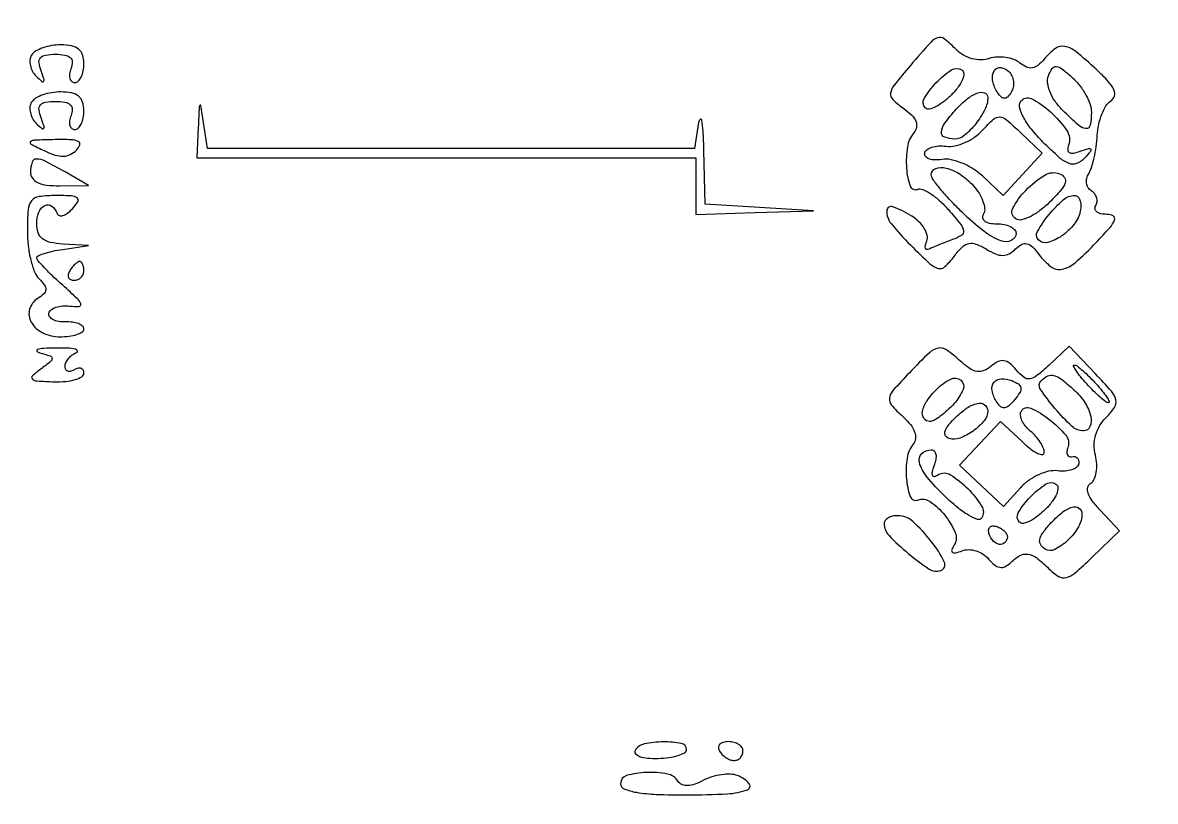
# Model space of a CAD drawing. Extents: x 23 to 255, y 40 to 184.
# Drawn here: x 74.74 to 84.92, y 161.9 to 168.89 of the extents above; entities that cross this region are included whole.
import ezdxf

# ---------------------------------------------------------------- set-up
doc = ezdxf.new("R2010")
doc.units = 0
doc.header["$MEASUREMENT"] = 0

msp = doc.modelspace()

# ---------------------------------------------------------------- linework, layer by layer
for points in [[(207.919475, 175.632891, 0.000007), (191.762556, 175.634099, 0.00002), (173.0434, 175.634494, 0.000013), (151.49745, 175.633531), (95.9364, 175.6296), (95.9364, 167.4234), (95.9364, 159.2172)], [(95.69618, 156.092772, 0.000016), (95.717608, 153.083264, 0.196413)]]:
    msp.add_lwpolyline(points, format="xyb")
for points in [[(82.720359, 168.507239, 0.008526), (82.573672, 168.330252, 0.131459), (82.542147, 168.258426, 0.246202), (82.562044, 168.200458, 0.036604), (82.660942, 168.119796, -0.040011), (82.732314, 168.060771, -0.102887), (82.769642, 168.005591, -0.1487), (82.774617, 167.953094, -0.123194), (82.750302, 167.902228, 0.135334), (82.693044, 167.774707, 0.055312), (82.684909, 167.583321, 0.067874), (82.717502, 167.425428, 0.422172), (82.784909, 167.394289, -0.196197), (82.831291, 167.393302, -0.043566), (82.90253, 167.35477, -0.039009), (82.982769, 167.292384, -0.029069), (83.061171, 167.212145, -0.010223), (83.171881, 167.079433, -0.133997), (83.19709, 167.021177, -0.297561), (83.178242, 166.980768, -0.053499), (83.099662, 166.942903, 0.005987), (83.037896, 166.92007, 0.005741), (82.975821, 166.895452, 0.005696), (82.92157, 166.872487, 0.020549), (82.887819, 166.856061, -0.178417), (82.86809, 166.853263, -0.282578), (82.856127, 166.864702, -0.119202), (82.855579, 166.892504, -0.037223), (82.867671, 166.93273, 0.155335), (82.870612, 166.9832, 0.075261), (82.845152, 167.043377, 0.063405), (82.796677, 167.103675, 0.052243), (82.731564, 167.154486, 0.049482), (82.562866, 167.237933, 0.510783), (82.507913, 167.201616, 0.184571), (82.546119, 167.087362, 0.02442), (82.720572, 166.894982, 0.008329), (82.896063, 166.725241, 0.124454), (82.970122, 166.684354, 0.258378), (83.030977, 166.699821, 0.044615), (83.112931, 166.791943, -0.036947), (83.184474, 166.874886, -0.140245), (83.243732, 166.907762, -0.15038), (83.308929, 166.903147, -0.044615), (83.399591, 166.858413, 0.035506), (83.484869, 166.814389, 0.101742), (83.549859, 166.801027, 0.125779), (83.606534, 166.815513, 0.069515), (83.664239, 166.858413, -0.070245), (83.719165, 166.899124, -0.182843), (83.767132, 166.905683, -0.141351), (83.81582, 166.878663, -0.036769), (83.874772, 166.81005, 0.069965), (83.983475, 166.699285, 0.217878), (84.082916, 166.676417, 0.130992), (84.200547, 166.735213, 0.020703), (84.3885, 166.9158, 0.009755), (84.513782, 167.051781, 0.091578), (84.554648, 167.119598, 0.373582), (84.541555, 167.154876, 0.125746), (84.483935, 167.1696, -0.053182), (84.430801, 167.175268, -0.115313), (84.393905, 167.192734, -0.188031), (84.378876, 167.218543, -0.179175), (84.384887, 167.248354, 0.110145), (84.396756, 167.282539, 0.099917), (84.3936, 167.319834, 0.094986), (84.375858, 167.354506, 0.088941), (84.3462, 167.3811, -0.114777), (84.317742, 167.409373, -0.101559), (84.303088, 167.448578, -0.094721), (84.304574, 167.492754, -0.085726), (84.322112, 167.534996, 0.065685), (84.347399, 167.589645, 0.020609), (84.370713, 167.676938, 0.020196), (84.388957, 167.777546, 0.021055), (84.398713, 167.877911, -0.038698), (84.411723, 167.975783, -0.040471), (84.439574, 168.068972, -0.043924), (84.477022, 168.144728, -0.118128), (84.519095, 168.187084, 0.184868), (84.552936, 168.231451, 0.180063), (84.548978, 168.287664, 0.080556), (84.498224, 168.363899, 0.018815), (84.38922, 168.472823, 0.015397), (84.206498, 168.631993, 0.12363), (84.106382, 168.679103, 0.212544), (84.022571, 168.659916, 0.058608), (83.922334, 168.564457, -0.048257), (83.865837, 168.508384, -0.131873), (83.814945, 168.485476, -0.147914), (83.763187, 168.492399, -0.066611), (83.704535, 168.529146, 0.084775), (83.649742, 168.56078, 0.052251), (83.57743, 168.579246, 0.050596), (83.499715, 168.582707, 0.062767), (83.428574, 168.569618, -0.076985), (83.353678, 168.558018, -0.064588), (83.273904, 168.568366, -0.063401), (83.197999, 168.599091, -0.068642), (83.134457, 168.647228, 0.025746), (83.024598, 168.746322, 0.25759), (82.965841, 168.756906, 0.12939), (82.902557, 168.715141, 0.005247)], [(74.824144, 168.600429, 0.115698), (74.809893, 168.557883, 0.078057), (74.813128, 168.506575, 0.071769), (74.832825, 168.454572, 0.071122), (74.866464, 168.410079, 0.01461), (74.916387, 168.363363, 0.417676), (74.932331, 168.364453, 0.264908), (74.936248, 168.384466, 0.00978), (74.909261, 168.45975, -0.059308), (74.891145, 168.532119, -0.216007), (74.904746, 168.576297, -0.175526), (74.949957, 168.600945, -0.037925), (75.0402, 168.6078, -0.04057), (75.123996, 168.60099, -0.145807), (75.171747, 168.577819, -0.209178), (75.18929, 168.538223, -0.093029), (75.178806, 168.4809, 0.055937), (75.166158, 168.432309, 0.100118), (75.168486, 168.391277, 0.147206), (75.184934, 168.364362, 0.184534), (75.212055, 168.354, 0.196096), (75.243358, 168.366768, 0.086521), (75.269929, 168.403703, 0.06642), (75.287969, 168.458439, 0.046464), (75.294, 168.5232, 0.075243), (75.282101, 168.60182, 0.147038), (75.247037, 168.653921, 0.125037), (75.184419, 168.68322, 0.04725), (75.087493, 168.6924, 0.040791), (75.004278, 168.6856, 0.043258), (74.92495, 168.665383, 0.047414), (74.860478, 168.635756, 0.123551)], [(83.088083, 168.242683, -0.031499), (83.016659, 168.179733, -0.048692), (82.947113, 168.135924, -0.062441), (82.889083, 168.11539, -0.255551), (82.854469, 168.125531, -0.342353), (82.843732, 168.210495, -0.056971), (82.949945, 168.350849, -0.054895), (83.087916, 168.46694, -0.293894), (83.18164, 168.468638, -0.263189), (83.1997, 168.435777, -0.09538), (83.188613, 168.381744, -0.062881), (83.150067, 168.314132, -0.035426)], [(83.626074, 168.267739, -0.051636), (83.592197, 168.223796, -0.224971), (83.562355, 168.21228, -0.198204), (83.531854, 168.227606, -0.040088), (83.495207, 168.277479, -0.098573), (83.458068, 168.377034, -0.180453), (83.474759, 168.460876, -0.293102), (83.532147, 168.488385, -0.167068), (83.603897, 168.453343, -0.090402), (83.631515, 168.413412, -0.076613), (83.645309, 168.363924, -0.07681), (83.643546, 168.312702, -0.09172)], [(84.3462, 168.087088, -0.045722), (84.335527, 167.970613, -0.383091), (84.297055, 167.94098, -0.166278), (84.230092, 167.969678, -0.012743), (84.085859, 168.106741, -0.045457), (84.020433, 168.185282, -0.05439), (83.974718, 168.269963, -0.062495), (83.953297, 168.349994, -0.126443), (83.960723, 168.414357, -0.05439), (83.994988, 168.480972, -0.275934), (84.031071, 168.498339, -0.147662), (84.080618, 168.478371, -0.014816), (84.178764, 168.394704, -0.045282), (84.242834, 168.325198, -0.038962), (84.297016, 168.241836, -0.040808), (84.334233, 168.157794, -0.084026)], [(74.824144, 168.177429, 0.115698), (74.809893, 168.134883, 0.078057), (74.813128, 168.083575, 0.071769), (74.832825, 168.031572, 0.071122), (74.866464, 167.987079, 0.01461), (74.916387, 167.940363, 0.417676), (74.932331, 167.941453, 0.264908), (74.936248, 167.961466, 0.00978), (74.909261, 168.03675, -0.059308), (74.891145, 168.109119, -0.216007), (74.904746, 168.153297, -0.175526), (74.949957, 168.177945, -0.037925), (75.0402, 168.1848, -0.04057), (75.123996, 168.17799, -0.145807), (75.171747, 168.154819, -0.209178), (75.18929, 168.115223, -0.093029), (75.178806, 168.0579, 0.055937), (75.166158, 168.009309, 0.100118), (75.168486, 167.968277, 0.147206), (75.184934, 167.941362, 0.184534), (75.212055, 167.931, 0.196096), (75.243358, 167.943768, 0.086521), (75.269929, 167.980703, 0.06642), (75.287969, 168.035439, 0.046464), (75.294, 168.1002, 0.075243), (75.282101, 168.17882, 0.147038), (75.247037, 168.230921, 0.125037), (75.184419, 168.26022, 0.04725), (75.087493, 168.2694, 0.040791), (75.004278, 168.2626, 0.043258), (74.92495, 168.242383, 0.047414), (74.860478, 168.212756, 0.123551)], [(83.4156, 168.221538, -0.118176), (83.389161, 168.111237, -0.050677), (83.306666, 167.983039, -0.050514), (83.204183, 167.878192, -0.17574), (83.116523, 167.8464, -0.093699), (83.028664, 167.863011, -0.325016), (82.9993, 167.908963, -0.146318), (83.028018, 167.987521, -0.023634), (83.132612, 168.114689, -0.039863), (83.23147, 168.207814, -0.078872), (83.324843, 168.261083, -0.177727), (83.38731, 168.261661, -0.317096)], [(76.321876, 167.95215), (76.3092, 167.6772), (78.5511, 167.6772), (80.793, 167.6772), (80.793, 167.4234), (80.793, 167.1696), (81.32175, 167.185597), (81.8505, 167.201593), (81.36405, 167.232118), (80.8776, 167.262644), (80.864924, 167.744872, 0.007284), (80.85786, 167.917727, 0.033582), (80.845619, 168.017105, 0.590615), (80.831356, 168.021739, 0.168466), (80.817005, 167.99445), (80.781761, 167.7618), (78.5934, 167.7618), (76.405039, 167.7618), (76.369795, 167.99445, 0.001448), (76.346154, 168.147516, 0.591928), (76.337959, 168.150468, 0.202175), (76.330648, 168.13528, 0.000897)], [(84.141502, 167.791319, 0.091571), (84.133723, 167.74947, 0.277314), (84.148023, 167.725607, 0.170072), (84.184029, 167.720057, 0.038403), (84.244758, 167.73626, -0.010854), (84.322925, 167.761799, -0.350894), (84.340289, 167.754847, -0.315971), (84.338375, 167.735194, -0.009815), (84.281448, 167.67143, -0.116925), (84.21386, 167.626218, -0.186275), (84.145182, 167.627011, -0.08729), (84.057295, 167.681382, -0.014311), (83.911356, 167.819198, -0.026157), (83.810409, 167.931297, -0.043654), (83.739443, 168.036481, -0.054749), (83.702408, 168.124838, -0.213426), (83.710082, 168.182182, -0.389131), (83.806608, 168.209419, -0.067334), (83.977615, 168.092011, -0.058652), (84.126172, 167.921779, -0.246506)], [(83.728611, 167.528676), (83.554415, 167.337851), (83.366611, 167.514284, 0.048267), (83.281898, 167.579723, 0.042926), (83.182903, 167.630692, 0.045364), (83.085106, 167.660837, 0.092136), (83.004948, 167.662808, -0.044713), (82.939573, 167.658238, -0.082151), (82.887244, 167.667949, -0.130968), (82.856022, 167.689673, -0.229987), (82.848395, 167.7195, -0.186963), (82.868136, 167.750203, -0.079605), (82.912413, 167.772741, -0.063118), (82.973273, 167.784187, -0.046236), (83.042029, 167.781946, 0.085337), (83.120457, 167.785499, 0.049477), (83.210411, 167.814752, 0.047617), (83.29747, 167.863272, 0.057971), (83.367631, 167.924736, -0.022322), (83.466305, 168.024441, -0.203949), (83.522534, 168.044558, -0.164459), (83.582635, 168.020218, -0.013452), (83.709855, 167.90459), (83.902806, 167.7195)], [(74.93721, 167.741914, 0.033133), (75.034364, 167.702804, 0.08422), (75.109306, 167.691598, 0.109136), (75.171673, 167.706664, 0.082929), (75.22908, 167.74764, 0.118227), (75.257211, 167.793518, 0.375409), (75.244184, 167.824024, 0.104506), (75.180117, 167.83975, 0.013015), (75.03597, 167.840674, 0.003356), (74.847299, 167.835706, 0.19034), (74.815793, 167.822042, 0.505637), (74.818925, 167.801447, 0.008664)], [(74.8146, 167.5503, 0.153114), (74.831941, 167.495, 0.13064), (74.878725, 167.455333, 0.082528), (74.958921, 167.43238, 0.031402), (75.07545, 167.426398), (75.3363, 167.429396), (75.1248, 167.5503, 0.010677), (74.94617, 167.647414, 0.11972), (74.86819, 167.666357, 0.326341), (74.828117, 167.637084, 0.077409)], [(83.283876, 167.428731, -0.043153), (83.336517, 167.359386, -0.05325), (83.372285, 167.286581, -0.062631), (83.387265, 167.221179, -0.164879), (83.376595, 167.174931, 0.17037), (83.36885, 167.139647, 0.202879), (83.385709, 167.110321, 0.116889), (83.429317, 167.091055, 0.045852), (83.495207, 167.085, -0.0466), (83.561878, 167.078773, -0.066561), (83.618231, 167.060149, -0.086673), (83.656251, 167.032716, -0.195654), (83.6694, 167.0004, -0.297535), (83.626054, 166.934007, -0.197937), (83.532139, 166.931827, -0.074516), (83.378562, 167.019023, -0.026166), (83.186978, 167.186196, -0.011678), (83.080114, 167.294725, -0.016218), (82.98995, 167.397139, -0.012684), (82.921027, 167.485202, -0.161049), (82.908, 167.524596, -0.31421), (82.947451, 167.581175, -0.151838), (83.040029, 167.585962, -0.084615), (83.166936, 167.529509, -0.062044)], [(83.97134, 167.279267, -0.034573), (83.88426, 167.203463, -0.046963), (83.795648, 167.148731, -0.05578), (83.718057, 167.120584, -0.200143), (83.667082, 167.128733, -0.391366), (83.640563, 167.224131, -0.074029), (83.755903, 167.384762, -0.062462), (83.927303, 167.5221, -0.233394), (84.060902, 167.534449, -0.148764), (84.105003, 167.500096, -0.242388), (84.111386, 167.454158, -0.095691), (84.072227, 167.38707, -0.016565)], [(74.7864, 167.01732, 0.029572), (74.794141, 166.886546, 0.030815), (74.817256, 166.759418, 0.0324), (74.850959, 166.65283, 0.103965), (74.891443, 166.590797, -0.040038), (74.9398, 166.534007, -0.175427), (74.951703, 166.492299, -0.19074), (74.933768, 166.454813, -0.048541), (74.879115, 166.413215, 0.188593), (74.806572, 166.316675, 0.202856), (74.821643, 166.200195, 0.150815), (74.925973, 166.104459, 0.111229), (75.079845, 166.0698, 0.031075), (75.161887, 166.074904, 0.048128), (75.231092, 166.090412, 0.061535), (75.279118, 166.112994, 0.257565), (75.294, 166.139967, 0.22301), (75.281643, 166.166296, 0.082057), (75.245315, 166.18755, 0.06119), (75.191729, 166.200856, 0.040441), (75.128264, 166.203417, -0.04934), (75.066092, 166.207033, -0.082079), (75.016408, 166.223524, -0.119356), (74.986713, 166.249667, -0.207252), (74.980214, 166.2813, -0.179597), (74.999612, 166.312138, -0.080627), (75.042407, 166.33513, -0.064543), (75.101051, 166.347212, -0.048239), (75.1671, 166.34575, 0.040575), (75.250701, 166.342619, 0.50025), (75.266113, 166.365176, 0.123478), (75.236276, 166.411321, 0.00633), (75.10365, 166.532042, -0.00913), (75.01451, 166.614098, -0.013343), (74.939341, 166.689809, -0.008745), (74.880135, 166.754959, -0.182007), (74.871, 166.779223, -0.299732), (74.882689, 166.796971, -0.022574), (74.939341, 166.818347, -0.025271), (75.014484, 166.838751, -0.016068), (75.10365, 166.855205), (75.3363, 166.890448), (75.10365, 166.903124, -0.039332), (74.992674, 166.917978, -0.113443), (74.922816, 166.950661, -0.145656), (74.884294, 167.004849, -0.082366), (74.871, 167.085, -0.088534), (74.889534, 167.188851, -0.189299), (74.94283, 167.248719, -0.284556), (75.005302, 167.243383, -0.145246), (75.0543, 167.177935, 0.231552), (75.074137, 167.159023, 0.152502), (75.10626, 167.158901, 0.088428), (75.147729, 167.180242, 0.043861), (75.191585, 167.220235, 0.049656), (75.238896, 167.283178, 0.376648), (75.232935, 167.31687, 0.157769), (75.184237, 167.335328, 0.012336), (75.043535, 167.3388, 0.032065), (74.89179, 167.329059, 0.194377), (74.824467, 167.291208, 0.152144), (74.793264, 167.211393, 0.017678)], [(84.246653, 167.199818, -0.12037), (84.191851, 167.081547, -0.072801), (84.078513, 166.97555, -0.083293), (83.955313, 166.91749, -0.271273), (83.871376, 166.939424, -0.338338), (83.8612, 167.015543, -0.040871), (83.963198, 167.164221, -0.041514), (84.09396, 167.300165, -0.182446), (84.196315, 167.3388, -0.193186), (84.223714, 167.327804, -0.1155), (84.24315, 167.297974, -0.083076), (84.251411, 167.253017, -0.052618)], [(75.1671, 166.662, 0.082592), (75.153859, 166.629674, 0.161196), (75.156491, 166.602251, 0.182303), (75.174379, 166.584023, 0.108972), (75.204407, 166.5774, 0.093332), (75.238607, 166.58384, 0.09642), (75.267682, 166.602251, 0.099167), (75.287142, 166.62972, 0.105053), (75.294, 166.662, 0.042167), (75.291264, 166.694389, 0.061769), (75.283041, 166.721749, 0.081139), (75.270959, 166.740301, 0.210953), (75.256693, 166.7466, 0.151918), (75.238865, 166.741055, 0.038439), (75.214986, 166.721749, 0.035638), (75.189857, 166.694383, 0.029505)], [(82.710579, 165.746095, 0.010031), (82.563741, 165.586541, 0.145124), (82.531659, 165.517614, 0.221848), (82.550119, 165.455582, 0.027349), (82.652152, 165.352553, -0.038612), (82.720027, 165.28086, -0.079749), (82.758383, 165.214132, -0.113645), (82.766483, 165.155036, -0.151357), (82.745971, 165.105208, 0.138496), (82.690634, 164.97986, 0.055282), (82.684944, 164.790478, 0.067295), (82.719137, 164.633754, 0.419205), (82.786438, 164.603076, -0.249708), (82.896752, 164.589415, -0.069223), (83.028577, 164.466401, -0.068988), (83.122183, 164.311642, -0.244662), (83.113909, 164.199554, 0.045693), (83.091548, 164.154675, 0.336291), (83.097713, 164.133064, 0.229053), (83.12466, 164.127777, 0.027462), (83.184036, 164.146894, -0.09702), (83.243277, 164.157245, -0.069967), (83.309678, 164.146518, -0.067541), (83.372873, 164.117171, -0.077265), (83.422749, 164.073086, 0.048744), (83.474991, 164.021336, 0.123576), (83.523047, 163.998868, 0.154256), (83.569108, 164.004173, 0.091413), (83.615055, 164.035815, -0.063389), (83.700394, 164.101881, -0.170018), (83.77471, 164.116588, -0.130377), (83.855032, 164.082558, -0.031352), (83.964454, 163.98606, 0.055518), (84.051593, 163.916387, 0.207271), (84.119383, 163.905809, 0.115394), (84.198404, 163.947323, 0.012621), (84.351133, 164.086426), (84.599871, 164.324732), (84.424373, 164.511541, -0.028805), (84.353955, 164.595724, -0.076557), (84.317427, 164.664841, -0.135842), (84.31408, 164.717617, -0.205451), (84.340148, 164.75476, 0.148913), (84.371576, 164.79048, 0.064521), (84.390295, 164.851632, 0.055768), (84.394571, 164.92687, 0.047849), (84.382692, 165.005323, -0.063483), (84.371749, 165.09676, -0.066861), (84.384485, 165.186349, -0.066435), (84.420534, 165.269882, -0.061405), (84.478021, 165.343536, 0.048024), (84.553711, 165.435351, 0.210253), (84.565943, 165.502963, 0.12069), (84.525934, 165.580627, 0.012015), (84.383774, 165.736333), (84.145468, 165.985071), (83.962432, 165.813117, -0.018157), (83.853779, 165.718229, -0.136135), (83.791707, 165.691179, -0.20708), (83.737935, 165.705947, -0.050455), (83.670873, 165.771925, 0.045062), (83.611755, 165.831353, 0.138602), (83.5605, 165.854395, 0.152616), (83.507886, 165.846128, 0.058562), (83.445088, 165.805367, -0.071977), (83.38008, 165.765598, -0.140087), (83.320238, 165.75796, -0.110804), (83.255863, 165.783087, -0.035698), (83.174702, 165.846624, 0.026861), (83.043616, 165.953031, 0.213522), (82.96908, 165.968717, 0.13965), (82.890338, 165.926635, 0.009625)], [(74.898234, 165.925711, -0.016027), (74.990723, 165.898602, -0.307624), (75.00812, 165.876035, -0.243361), (74.995329, 165.847204, -0.011106), (74.906996, 165.779552, 0.025189), (74.831453, 165.718245, 0.438707), (74.831117, 165.689924, 0.176008), (74.871462, 165.672516, 0.007619), (75.027812, 165.665685, 0.029881), (75.1298, 165.66888, 0.047115), (75.215807, 165.684996, 0.060486), (75.275611, 165.710295, 0.268637), (75.294, 165.742051, 0.119143), (75.287285, 165.769831, 0.186746), (75.269149, 165.785971, 0.153215), (75.241753, 165.78745, 0.076002), (75.2094, 165.7737, -0.074422), (75.177041, 165.759827, -0.151112), (75.149651, 165.76102, -0.187673), (75.131539, 165.776731, -0.121914), (75.1248, 165.803957, -0.111184), (75.132621, 165.838694, -0.064692), (75.155864, 165.874788, -0.05974), (75.190114, 165.906703, -0.061896), (75.23055, 165.929171, 0.43839), (75.236335, 165.944497, 0.229045), (75.218257, 165.958387, 0.041115), (75.147493, 165.967107, 0.012753), (75.0402, 165.968707, 0.011738), (74.93445, 165.965104, 0.059205), (74.876356, 165.954784, 0.558083), (74.87265, 165.940778, 0.140497)], [(84.3885, 165.6468, -0.012939), (84.444302, 165.581837, -0.02599), (84.484218, 165.527302, -0.034935), (84.506071, 165.488237, -0.549874), (84.499324, 165.4776, -0.165568), (84.475299, 165.48578, -0.014322), (84.424469, 165.527302, -0.017642), (84.365635, 165.581989, -0.012769), (84.3039, 165.6468, -0.012939), (84.248098, 165.711763, -0.02599), (84.208182, 165.766298, -0.034935), (84.186329, 165.805363, -0.549874), (84.193076, 165.816, -0.165568), (84.217101, 165.80782, -0.014322), (84.267931, 165.766298, -0.017642), (84.326765, 165.711611, -0.012769)], [(83.111899, 165.469201, -0.022471), (83.050941, 165.407643, -0.026921), (82.988124, 165.355635, -0.027265), (82.93158, 165.318331, -0.132942), (82.894888, 165.3084, -0.245282), (82.841488, 165.336273, -0.207781), (82.828767, 165.399374, -0.098809), (82.869946, 165.494697, -0.045191), (82.95712, 165.599235, -0.078395), (83.082224, 165.690245, -0.301463), (83.173132, 165.679915, -0.330802), (83.193122, 165.595727, -0.082623)], [(83.657877, 165.506016, -0.033226), (83.604203, 165.449448, -0.164749), (83.564693, 165.431868, -0.218752), (83.529453, 165.444279, -0.062048), (83.4921, 165.490706, -0.089199), (83.454288, 165.586585, -0.214594), (83.470945, 165.659346, -0.228206), (83.534984, 165.692218, -0.098294), (83.631969, 165.675525, -0.05401), (83.690461, 165.645495, -0.21233), (83.711826, 165.61217, -0.176725), (83.703267, 165.569547, -0.036195)], [(84.191489, 165.591388, -0.065529), (84.287708, 165.478158, -0.086871), (84.340294, 165.353845, -0.15234), (84.333388, 165.26253, -0.30741), (84.276347, 165.2238, -0.189599), (84.173321, 165.264324, -0.029449), (84.019118, 165.425783, -0.027112), (83.887111, 165.599671, -0.359517), (83.894226, 165.674226, -0.082888), (83.954605, 165.717331, -0.183617), (84.010081, 165.722417, -0.100275), (84.077688, 165.687934, -0.016008)], [(83.4156, 165.403359, -0.176541), (83.383418, 165.315054, -0.063241), (83.283462, 165.222768, -0.063183), (83.163398, 165.158262, -0.173861), (83.068714, 165.156129, -0.164883), (83.036456, 165.180579, -0.214902), (83.030188, 165.216655, -0.104931), (83.055158, 165.267, -0.028976), (83.114213, 165.333327, -0.04142), (83.225129, 165.427245, -0.098188), (83.323303, 165.471566, -0.216123), (83.387172, 165.458793, -0.241463)], [(84.13547, 165.076765, 0.056469), (84.126544, 165.038052, 0.13004), (84.130824, 165.00871, 0.205034), (84.146978, 164.993268, 0.158098), (84.171585, 164.992165, -0.115896), (84.198419, 164.993186, -0.157577), (84.219481, 164.981534, -0.140614), (84.231294, 164.958478, -0.085961), (84.23199, 164.9277, -0.19436), (84.213905, 164.897033, -0.083936), (84.171231, 164.874459, -0.065055), (84.111393, 164.863004, -0.046085), (84.042971, 164.865254, 0.088058), (83.964124, 164.861255, 0.049272), (83.872842, 164.830517, 0.047134), (83.783859, 164.779868, 0.05595), (83.711421, 164.715891), (83.5562, 164.544374), (83.358526, 164.73008), (83.160851, 164.915785), (83.345718, 165.112567), (83.530585, 165.309349), (83.726893, 165.124927, 0.022754), (83.802339, 165.060251, 0.052721), (83.865535, 165.02082, 0.119592), (83.9061, 165.011985, 0.407316), (83.9232, 165.029494, 0.104536), (83.914432, 165.070975, 0.040114), (83.886197, 165.123052, 0.037523), (83.845433, 165.176451, 0.03778), (83.797231, 165.223027, -0.050864), (83.752481, 165.268587, -0.064615), (83.721908, 165.318934, -0.078503), (83.709337, 165.366186, -0.165716), (83.717702, 165.402711, -0.379682), (83.802835, 165.428253, -0.057137), (83.9682, 165.32723, -0.052327), (84.115805, 165.184925, -0.265632)], [(82.933268, 164.913822, 0.027703), (82.914306, 164.854834, 0.178136), (82.917289, 164.824168, 0.3589), (82.936442, 164.815335, 0.074266), (82.97318, 164.831098, -0.287127), (83.079127, 164.8305, -0.055582), (83.235464, 164.705134, -0.055559), (83.360399, 164.548356, -0.286313), (83.360838, 164.442236, -0.353912), (83.323763, 164.42925, -0.047125), (83.243083, 164.466994, -0.03774), (83.140789, 164.538064, -0.021786), (83.028655, 164.637653, -0.027823), (82.869047, 164.810574, -0.103682), (82.800616, 164.941019, -0.279339), (82.822195, 165.019512, -0.191727), (82.910338, 165.0546, -0.221225), (82.935111, 165.043075, -0.135434), (82.948816, 165.013246, -0.085626), (82.94839, 164.967767, -0.046584)], [(83.934083, 164.520283, -0.031499), (83.862659, 164.457333, -0.048692), (83.793113, 164.413524, -0.062441), (83.735083, 164.39299, -0.255551), (83.700469, 164.403131, -0.342353), (83.689732, 164.488095, -0.056971), (83.795945, 164.628449, -0.054895), (83.933916, 164.74454, -0.293894), (84.02764, 164.746238, -0.263189), (84.0457, 164.713377, -0.09538), (84.034613, 164.659344, -0.062881), (83.996067, 164.591732, -0.035426)], [(82.485, 164.392547, 0.192277), (82.527891, 164.285137, 0.028883), (82.700534, 164.123265, 0.027763), (82.889592, 163.982518, 0.230504), (82.992623, 163.968908, 0.456111), (83.024958, 164.04686, 0.050597), (82.908098, 164.231707, 0.043681), (82.740527, 164.410801, 0.184894), (82.60576, 164.4624, 0.055902), (82.559567, 164.457219, 0.075404), (82.520473, 164.441881, 0.094717), (82.494257, 164.419197, 0.168734)], [(84.2616, 164.47857, -0.135165), (84.229291, 164.361235, -0.067612), (84.132673, 164.239886, -0.073266), (84.017506, 164.158173, -0.261847), (83.930523, 164.161774, -0.113223), (83.890663, 164.201133, -0.190698), (83.881936, 164.246658, -0.110482), (83.907013, 164.30474, -0.026989), (83.973101, 164.386199, -0.036885), (84.080326, 164.488417, -0.094756), (84.174004, 164.539449, -0.231156), (84.234055, 164.530713, -0.247897)], [(83.591145, 164.269935, -0.175736), (83.566777, 164.219618, -0.239194), (83.519426, 164.204851, -0.167686), (83.465239, 164.234421, -0.104687), (83.42829, 164.29743, -0.089632), (83.423081, 164.33362, -0.189618), (83.434212, 164.359188, -0.189618), (83.45978, 164.370319, -0.089632), (83.49597, 164.36511, -0.053161), (83.534328, 164.347612, -0.062883), (83.565805, 164.323193, -0.073742), (83.586044, 164.295906, -0.149613)], [(80.24657, 162.353015, 0.339236), (80.249525, 162.323724, 0.121053), (80.287095, 162.299364, 0.061791), (80.358495, 162.284081, 0.028975), (80.453077, 162.281289, 0.026525), (80.550907, 162.289276, 0.041403), (80.633399, 162.307486, 0.049907), (80.691684, 162.332111, 0.274423), (80.7084, 162.360274, 0.360534), (80.661873, 162.416413, 0.050643), (80.500343, 162.430254, 0.048184), (80.329025, 162.410984, 0.205032)], [(81.0045, 162.3474, 0.06081), (81.030405, 162.315039, 0.051032), (81.064811, 162.287651, 0.053229), (81.102081, 162.269001, 0.089642), (81.136393, 162.2628, 0.105429), (81.166767, 162.269277, 0.099231), (81.192615, 162.287651, 0.096318), (81.209941, 162.315105, 0.092995), (81.216, 162.3474, 0.153634), (81.205846, 162.379665, 0.097988), (81.177256, 162.407149, 0.080552), (81.134538, 162.425694, 0.062283), (81.084107, 162.432, 0.066118), (81.037439, 162.425802, 0.138808), (81.006317, 162.407149, 0.191142), (80.995368, 162.379518, 0.139169)], [(80.1162, 162.054427, 0.30899), (80.148096, 162.007741, 0.050981), (80.258987, 161.977029, 0.03263), (80.438588, 161.958451, 0.010303), (80.7084, 161.953801, 0.011507), (81.07798, 161.963556, 0.077764), (81.256693, 162.000642, 0.533805), (81.270012, 162.057445, 0.114004), (81.167571, 162.126545, 0.083302), (81.104066, 162.139431, 0.04251), (81.022557, 162.13527, 0.040691), (80.937052, 162.116391, 0.048225), (80.860712, 162.084562, -0.03591), (80.782745, 162.049781, -0.07637), (80.718112, 162.03699, -0.11038), (80.66845, 162.04587, -0.153689), (80.634191, 162.074831, 0.20762), (80.536601, 162.141219, 0.05689), (80.346859, 162.155341, 0.060744), (80.170548, 162.126759, 0.333818)]]:
    msp.add_lwpolyline(points, format="xyb", close=True)

doc.saveas('drawing.dxf')
